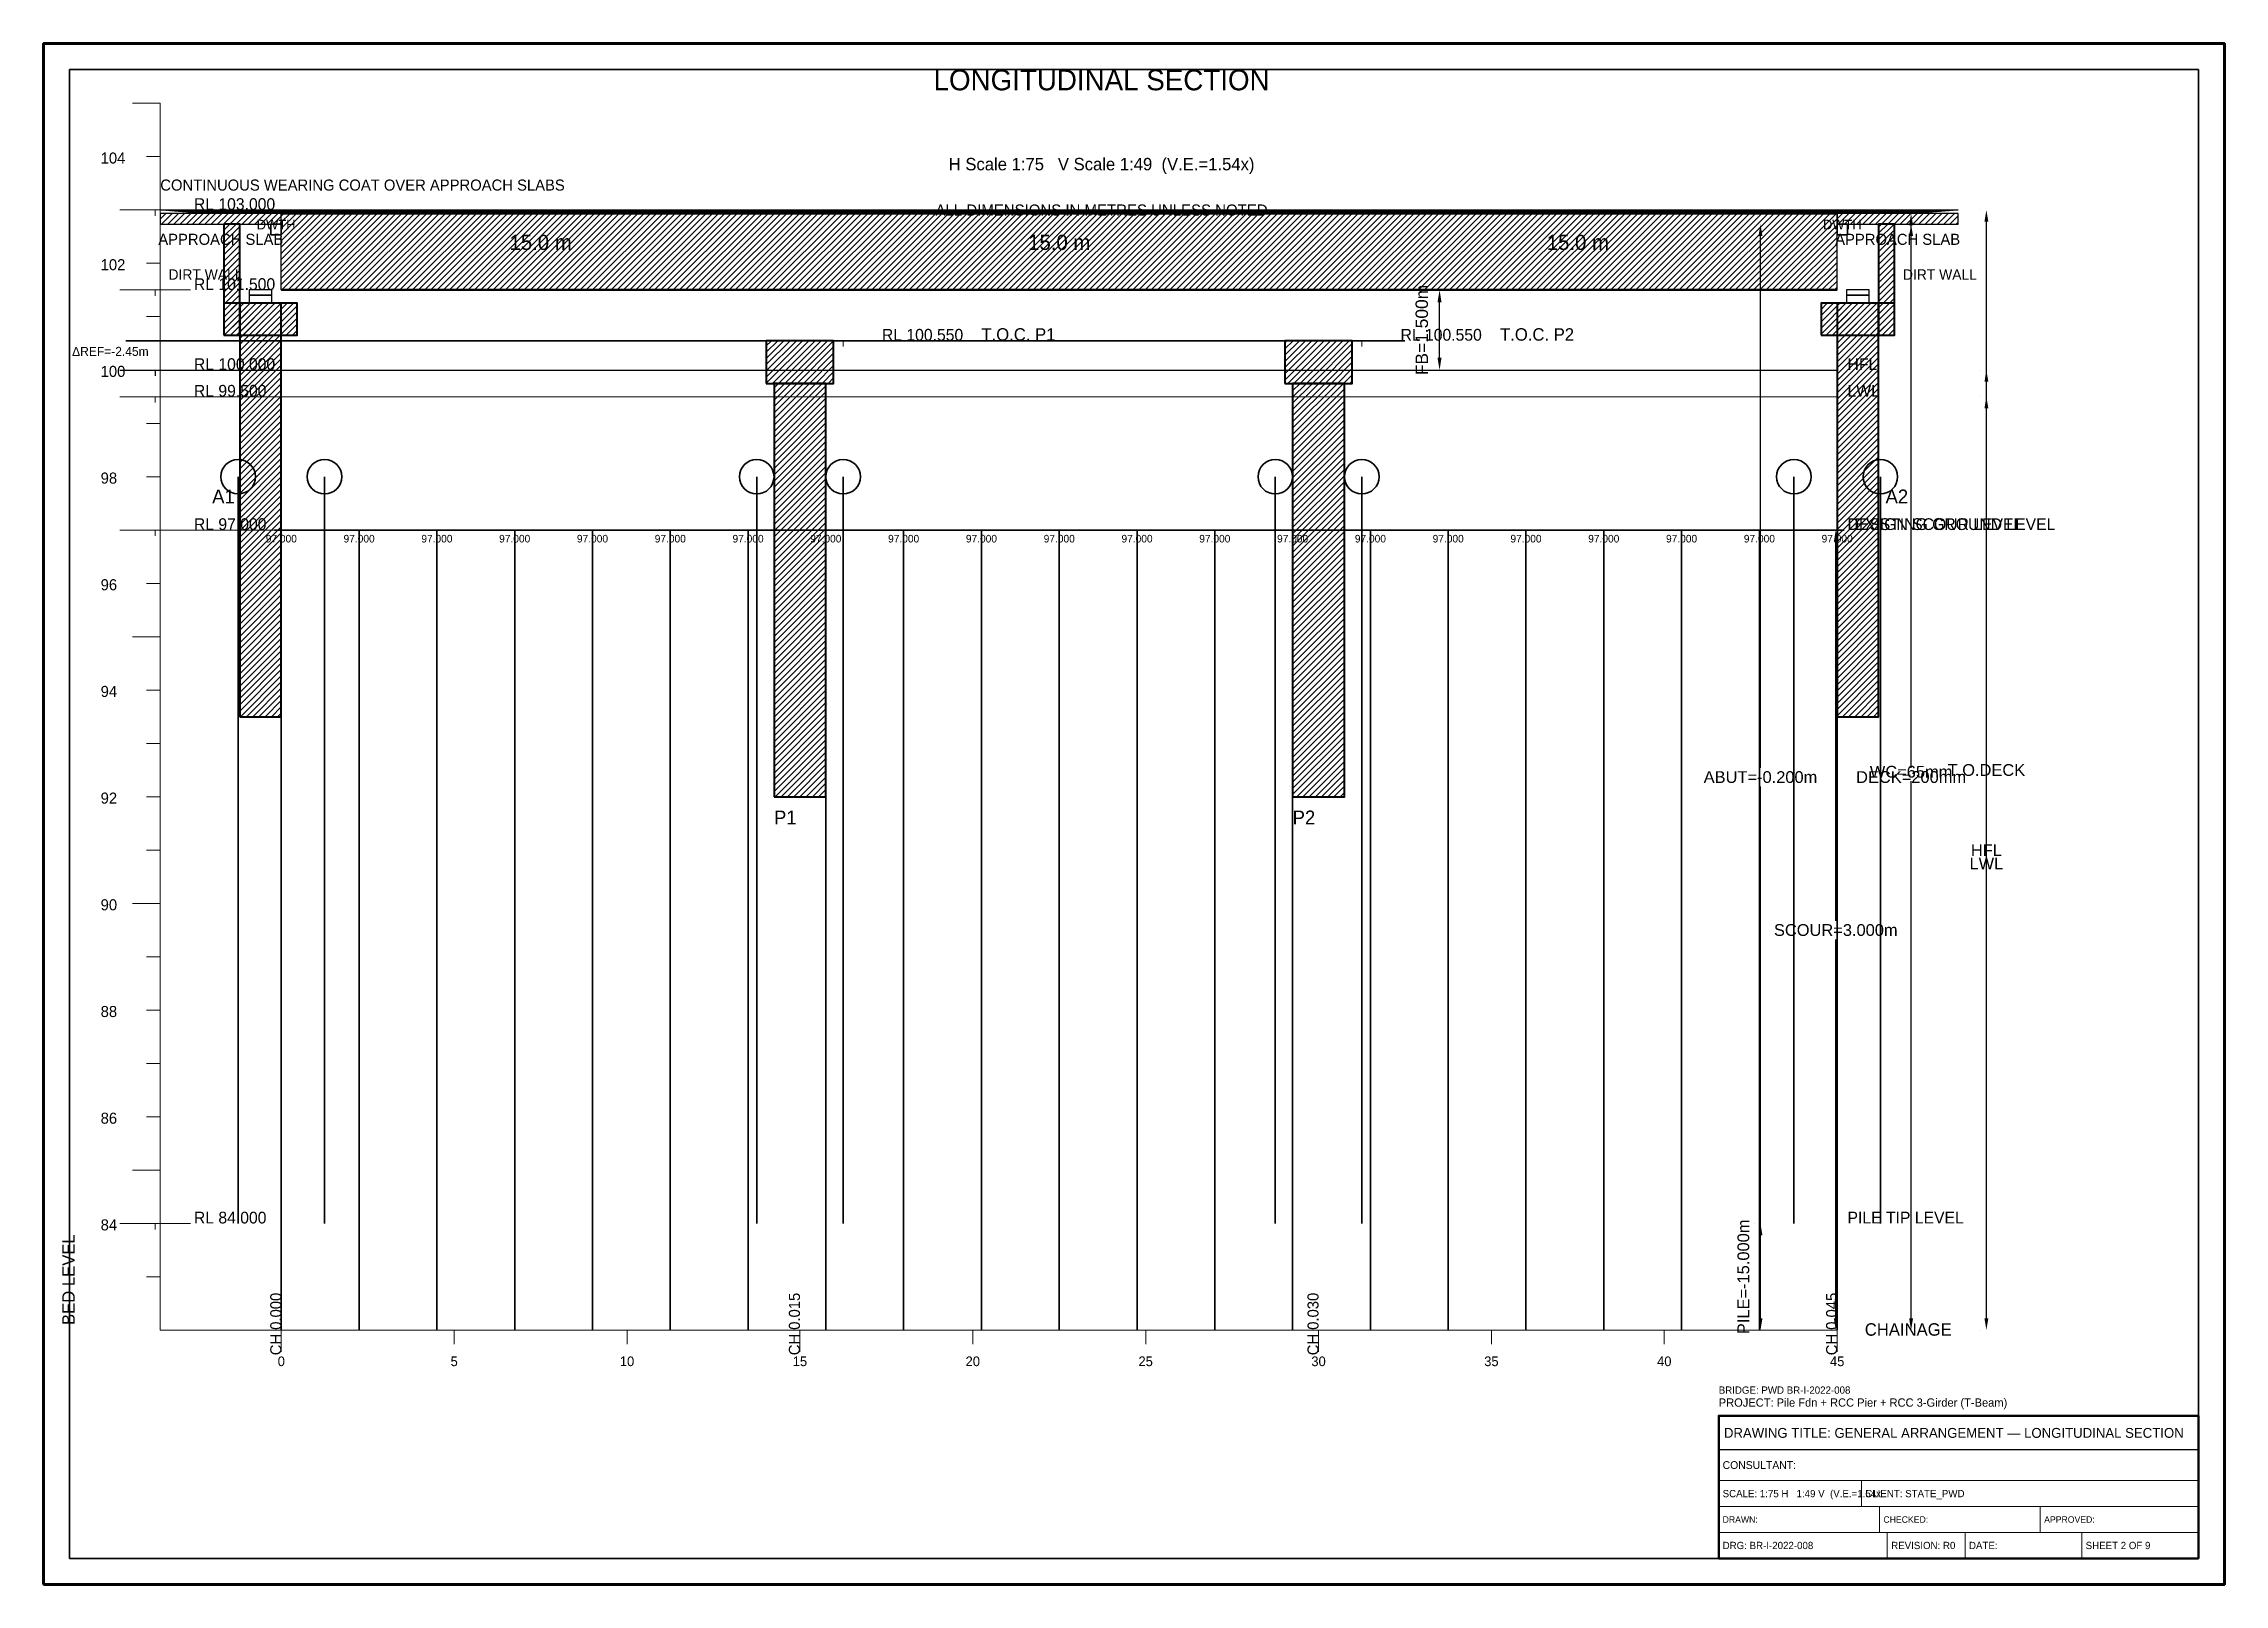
# Model space of a CAD drawing. Header units: metres. Extents: x 0 to 841, y 0 to 594.
import ezdxf
from ezdxf.enums import TextEntityAlignment as Align

# ---------------------------------------------------------------- set-up
doc = ezdxf.new("R2010")
doc.units = ezdxf.units.M
doc.linetypes.add('DASHED', pattern=[0.5, 0.375, -0.125])
doc.linetypes.add('DASHED2', pattern=[0.25, 0.1875, -0.0625])
for name, color, linetype, lineweight in [('ABUT-PROF', 4, 'Continuous', 50), ('BORDER-INNER', 7, 'Continuous', 35), ('BORDER-OUTER', 7, 'Continuous', 70), ('CIVIL-CHAINAGE', 7, 'Continuous', 18), ('CIVIL-GROUND', 3, 'Continuous', 35), ('CIVIL-HFL', 5, 'DASHED', 25), ('CIVIL-LWL', 4, 'DASHED', 18), ('CIVIL-ROAD', 7, 'Continuous', 25), ('CIVIL-SCOUR', 1, 'DASHED2', 18), ('DIM-CHAINAGE', 3, 'Continuous', 18), ('DIM-LEVEL', 3, 'Continuous', 18), ('DIM-LINEAR', 3, 'Continuous', 18), ('FOUND-PILE', 4, 'Continuous', 35), ('STRUC-HATCHING', 8, 'Continuous', 18), ('STRUC-SECTION', 2, 'Continuous', 35), ('SUB-ABUT', 3, 'Continuous', 35), ('SUB-BEARING', 5, 'Continuous', 25), ('SUB-DIRT-WALL', 3, 'Continuous', 35), ('SUB-PIER', 2, 'Continuous', 35), ('SUPER-DECK', 2, 'Continuous', 50), ('SUPER-WEARING', 8, 'Continuous', 25), ('TEXT-GENERAL', 7, 'Continuous', 18), ('TEXT-HEADER', 7, 'Continuous', 25), ('TEXT-LEVEL', 5, 'Continuous', 18), ('TEXT-SPEC', 7, 'Continuous', 13), ('TEXT-TITLE', 7, 'Continuous', 25), ('TITLEBLK-BOX', 7, 'Continuous', 50), ('TITLEBLK-TEXT', 7, 'Continuous', 18)]:
    doc.layers.add(name, color=color, linetype=linetype, lineweight=lineweight)
doc.styles.add('BRIDGE_STD', font='Arial.ttf')
doc.dimstyles.new('pmb100', dxfattribs={"dimtxt": 2.5, "dimasz": 0.9375, "dimexe": 2.5, "dimexo": 2.5, "dimtad": 0, "dimtih": 1, "dimdec": 0, "dimtxsty": 'BRIDGE_STD', "dimcen": 2.5, "dimazin": 3, "dimtfac": 1, "dimtmove": 0, "dimatfit": 3})

msp = doc.modelspace()

# ---------------------------------------------------------------- hatches: boundary and pattern name
at = {"layer": 'STRUC-HATCHING'}
h = msp.add_hatch(dxfattribs=at)
h.set_pattern_fill('ANSI31', scale=0.533333)
h.paths.add_polyline_path([(45, 524.42), (91.67, 524.42), (91.67, 528.53), (45, 528.53)])
h = msp.add_hatch(dxfattribs=at)
h.set_pattern_fill('ANSI31', scale=0.533333)
h.paths.add_polyline_path([(69.5, 481.54), (75.67, 481.54), (75.67, 524.42), (69.5, 524.42)])
h = msp.add_hatch(dxfattribs=at)
h.set_pattern_fill('ANSI31', scale=0.533333)
h.paths.add_polyline_path([(91.67, 499.02), (691.67, 499.02), (691.67, 528.53), (91.67, 528.53)])
h = msp.add_hatch(dxfattribs=at)
h.set_pattern_fill('ANSI31', scale=0.533333)
h.paths.add_polyline_path([(691.67, 524.42), (738.33, 524.42), (738.33, 528.53), (691.67, 528.53)])
h = msp.add_hatch(dxfattribs=at)
h.set_pattern_fill('ANSI31', scale=0.533333)
h.paths.add_polyline_path([(707.67, 481.54), (713.84, 481.54), (713.84, 524.42), (707.67, 524.42)])
h = msp.add_hatch(dxfattribs=at)
h.set_pattern_fill('ANSI31', scale=0.533333)
h.paths.add_polyline_path([(69.5, 481.54), (97.84, 481.54), (97.84, 493.88), (69.5, 493.88)])
h = msp.add_hatch(dxfattribs=at)
h.set_pattern_fill('ANSI31', scale=0.533333)
h.paths.add_polyline_path([(75.67, 334.5), (91.67, 334.5), (91.67, 493.88), (75.67, 493.88)])
h = msp.add_hatch(dxfattribs=at)
h.set_pattern_fill('ANSI31', scale=0.533333)
h.paths.add_polyline_path([(685.5, 481.54), (713.84, 481.54), (713.84, 493.88), (685.5, 493.88)])
h = msp.add_hatch(dxfattribs=at)
h.set_pattern_fill('ANSI31', scale=0.533333)
h.paths.add_polyline_path([(691.67, 334.5), (707.67, 334.5), (707.67, 493.88), (691.67, 493.88)])
h = msp.add_hatch(dxfattribs=at)
h.set_pattern_fill('ANSI31', scale=0.533333)
h.paths.add_polyline_path([(278.67, 463.03), (304.67, 463.03), (304.67, 479.48), (278.67, 479.48)])
h = msp.add_hatch(dxfattribs=at)
h.set_pattern_fill('ANSI31', scale=0.533333)
h.paths.add_polyline_path([(478.67, 463.03), (504.67, 463.03), (504.67, 479.48), (478.67, 479.48)])
h = msp.add_hatch(dxfattribs=at)
h.set_pattern_fill('ANSI31', scale=0.533333)
h.paths.add_polyline_path([(281.67, 303.65), (301.67, 303.65), (301.67, 463.03), (281.67, 463.03)])
h = msp.add_hatch(dxfattribs=at)
h.set_pattern_fill('ANSI31', scale=0.533333)
h.paths.add_polyline_path([(481.67, 303.65), (501.67, 303.65), (501.67, 463.03), (481.67, 463.03)])
at = {"layer": 'SUPER-WEARING'}
h = msp.add_hatch(dxfattribs=at)
h.set_pattern_fill('SOLID')
h.paths.add_polyline_path([(45, 529.87), (738.33, 529.87), (721, 528.53), (62.33, 528.53)])

# ---------------------------------------------------------------- linework, layer by layer
at = {"layer": 'ABUT-PROF', "lineweight": 35}
for points in [[(87.67, 520.31), (91.67, 520.31), (91.67, 524.42), (87.67, 524.42), (87.67, 520.31)], [(691.67, 520.31), (695.67, 520.31), (695.67, 524.42), (691.67, 524.42), (691.67, 520.31)]]:
    msp.add_lwpolyline(points, dxfattribs=at)
at = {"layer": 'BORDER-INNER'}
msp.add_lwpolyline([(10, 10), (831, 10), (831, 584), (10, 584), (10, 10)], dxfattribs=at)
at = {"layer": 'BORDER-OUTER'}
msp.add_lwpolyline([(0, 0), (841, 0), (841, 594), (0, 594), (0, 0)], dxfattribs=at)
at = {"layer": 'CIVIL-CHAINAGE'}
for p, q in [((45, 98), (691.67, 98)), ((91.67, 98), (91.67, 92.67)), ((91.67, 96), (91.67, 89.6)), ((158.33, 98), (158.33, 92.67)), ((225, 98), (225, 92.67)), ((291.67, 98), (291.67, 92.67)), ((291.67, 96), (291.67, 89.6)), ((358.33, 98), (358.33, 92.67)), ((425, 98), (425, 92.67)), ((491.67, 98), (491.67, 92.67)), ((491.67, 96), (491.67, 89.6)), ((558.33, 98), (558.33, 92.67)), ((625, 98), (625, 92.67)), ((691.67, 98), (691.67, 92.67)), ((691.67, 96), (691.67, 89.6))]:
    msp.add_line(p, q, dxfattribs=at)
at = {"layer": 'CIVIL-GROUND', "color": 3}
for p, q in [((89, 406.48), (94.33, 406.48)), ((119, 406.48), (124.33, 406.48)), ((149, 406.48), (154.33, 406.48)), ((179, 406.48), (184.33, 406.48)), ((209, 406.48), (214.33, 406.48)), ((239, 406.48), (244.33, 406.48)), ((269, 406.48), (274.33, 406.48)), ((299, 406.48), (304.33, 406.48)), ((329, 406.48), (334.33, 406.48)), ((359, 406.48), (364.33, 406.48)), ((389, 406.48), (394.33, 406.48)), ((419, 406.48), (424.33, 406.48)), ((449, 406.48), (454.33, 406.48)), ((479, 406.48), (484.33, 406.48)), ((509, 406.48), (514.33, 406.48)), ((539, 406.48), (544.33, 406.48)), ((569, 406.48), (574.33, 406.48)), ((599, 406.48), (604.33, 406.48)), ((629, 406.48), (634.33, 406.48)), ((659, 406.48), (664.33, 406.48)), ((689, 406.48), (694.33, 406.48))]:
    msp.add_line(p, q, dxfattribs=at)
at = {"layer": 'CIVIL-GROUND', "color": 8, "linetype": 'DASHED2'}
for p, q in [((91.67, 406.48), (91.67, 98)), ((121.67, 406.48), (121.67, 98)), ((151.67, 406.48), (151.67, 98)), ((181.67, 406.48), (181.67, 98)), ((211.67, 406.48), (211.67, 98)), ((241.67, 406.48), (241.67, 98)), ((271.67, 406.48), (271.67, 98)), ((301.67, 406.48), (301.67, 98)), ((331.67, 406.48), (331.67, 98)), ((361.67, 406.48), (361.67, 98)), ((391.67, 406.48), (391.67, 98)), ((421.67, 406.48), (421.67, 98)), ((451.67, 406.48), (451.67, 98)), ((481.67, 406.48), (481.67, 98)), ((511.67, 406.48), (511.67, 98)), ((541.67, 406.48), (541.67, 98)), ((571.67, 406.48), (571.67, 98)), ((601.67, 406.48), (601.67, 98)), ((631.67, 406.48), (631.67, 98)), ((661.67, 406.48), (661.67, 98)), ((691.67, 406.48), (691.67, 98))]:
    msp.add_line(p, q, dxfattribs=at)
at = {"layer": 'CIVIL-GROUND', "color": 3}
msp.add_lwpolyline([(91.67, 406.48), (121.67, 406.48), (151.67, 406.48), (181.67, 406.48), (211.67, 406.48), (241.67, 406.48), (271.67, 406.48), (301.67, 406.48), (331.67, 406.48), (361.67, 406.48), (391.67, 406.48), (421.67, 406.48), (451.67, 406.48), (481.67, 406.48), (511.67, 406.48), (541.67, 406.48), (571.67, 406.48), (601.67, 406.48), (631.67, 406.48), (661.67, 406.48), (691.67, 406.48)], dxfattribs=at)
at = {"layer": 'CIVIL-HFL'}
for p, q in [((29.4, 468.17), (56.6, 468.17)), ((43, 468.17), (43, 465.91))]:
    msp.add_line(p, q, dxfattribs=at)
at = {"layer": 'CIVIL-HFL', "color": 5}
msp.add_line((45, 468.17), (691.67, 468.17), dxfattribs=at)
at = {"layer": 'CIVIL-LWL'}
for p, q in [((29.4, 457.89), (56.6, 457.89)), ((43, 457.89), (43, 455.62))]:
    msp.add_line(p, q, dxfattribs=at)
at = {"layer": 'CIVIL-LWL', "color": 4}
msp.add_line((45, 457.89), (691.67, 457.89), dxfattribs=at)
at = {"layer": 'CIVIL-ROAD', "lineweight": 25}
for points in [[(45, 524.42), (91.67, 524.42), (91.67, 528.53), (45, 528.53), (45, 524.42)], [(691.67, 524.42), (738.33, 524.42), (738.33, 528.53), (691.67, 528.53), (691.67, 524.42)]]:
    msp.add_lwpolyline(points, dxfattribs=at)
at = {"layer": 'CIVIL-SCOUR'}
for p, q in [((29.4, 406.48), (56.6, 406.48)), ((43, 406.48), (43, 404.21))]:
    msp.add_line(p, q, dxfattribs=at)
at = {"layer": 'CIVIL-SCOUR', "color": 1}
msp.add_line((45, 406.48), (691.67, 406.48), dxfattribs=at)
at = {"layer": 'DIM-LEVEL'}
for p, q in [((34.33, 571), (45, 571)), ((45, 98), (45, 571)), ((39.67, 550.43), (45, 550.43)), ((29.4, 529.87), (56.6, 529.87)), ((39.67, 529.87), (45, 529.87)), ((43, 529.87), (43, 527.6)), ((39.67, 509.3), (45, 509.3)), ((29.4, 499.02), (56.6, 499.02)), ((43, 499.02), (43, 496.76)), ((39.67, 488.74), (45, 488.74)), ((294.73, 479.48), (321.93, 479.48)), ((308.33, 479.48), (308.33, 477.22)), ((494.73, 479.48), (521.93, 479.48)), ((508.33, 479.48), (508.33, 477.22)), ((34.33, 468.17), (45, 468.17)), ((39.67, 447.61), (45, 447.61)), ((39.67, 427.04), (45, 427.04)), ((39.67, 406.48), (45, 406.48)), ((39.67, 385.91), (45, 385.91)), ((34.33, 365.35), (45, 365.35)), ((39.67, 344.78), (45, 344.78)), ((39.67, 324.22), (45, 324.22)), ((39.67, 303.65), (45, 303.65)), ((39.67, 283.09), (45, 283.09)), ((34.33, 262.52), (45, 262.52)), ((39.67, 241.96), (45, 241.96)), ((39.67, 221.39), (45, 221.39)), ((39.67, 200.83), (45, 200.83)), ((39.67, 180.26), (45, 180.26)), ((34.33, 159.7), (45, 159.7)), ((29.4, 139.13), (56.6, 139.13)), ((39.67, 139.13), (45, 139.13)), ((43, 139.13), (43, 136.86)), ((39.67, 118.57), (45, 118.57))]:
    msp.add_line(p, q, dxfattribs=at)
at = {"layer": 'FOUND-PILE', "lineweight": 35}
for p, q in [((75, 427.04), (75, 139.13)), ((108.33, 427.04), (108.33, 139.13)), ((275, 427.04), (275, 139.13)), ((308.33, 427.04), (308.33, 139.13)), ((475, 427.04), (475, 139.13)), ((508.33, 427.04), (508.33, 139.13)), ((675, 427.04), (675, 139.13)), ((708.33, 427.04), (708.33, 139.13))]:
    msp.add_line(p, q, dxfattribs=at)
at = {"layer": 'FOUND-PILE'}
for centre in [(75, 427.04), (108.33, 427.04), (275, 427.04), (308.33, 427.04), (475, 427.04), (508.33, 427.04), (675, 427.04), (708.33, 427.04)]:
    msp.add_circle(centre, 6.67, dxfattribs=at)
at = {"layer": 'STRUC-SECTION', "color": 8, "linetype": 'DASHED'}
for p in [(325, 479.48), (525, 479.48)]:
    msp.add_line(p, (31.67, 479.48), dxfattribs=at)
at = {"layer": 'SUB-ABUT', "lineweight": 30}
for points in [[(79.27, 493.88), (88.07, 493.88), (88.07, 496.97), (79.27, 496.97), (79.27, 493.88)], [(695.27, 493.88), (704.07, 493.88), (704.07, 496.97), (695.27, 496.97), (695.27, 493.88)]]:
    msp.add_lwpolyline(points, dxfattribs=at)
at = {"layer": 'SUB-ABUT', "lineweight": 40}
for points in [[(69.5, 481.54), (97.84, 481.54), (97.84, 493.88), (69.5, 493.88), (69.5, 481.54)], [(75.67, 334.5), (91.67, 334.5), (91.67, 493.88), (75.67, 493.88), (75.67, 334.5)], [(685.5, 481.54), (713.84, 481.54), (713.84, 493.88), (685.5, 493.88), (685.5, 481.54)], [(691.67, 334.5), (707.67, 334.5), (707.67, 493.88), (691.67, 493.88), (691.67, 334.5)]]:
    msp.add_lwpolyline(points, dxfattribs=at)
at = {"layer": 'SUB-BEARING', "lineweight": 30}
for points in [[(79.27, 496.97), (88.07, 496.97), (88.07, 499.02), (79.27, 499.02), (79.27, 496.97)], [(695.27, 496.97), (704.07, 496.97), (704.07, 499.02), (695.27, 499.02), (695.27, 496.97)]]:
    msp.add_lwpolyline(points, dxfattribs=at)
at = {"layer": 'SUB-DIRT-WALL', "lineweight": 40}
for points in [[(69.5, 481.54), (75.67, 481.54), (75.67, 524.42), (69.5, 524.42), (69.5, 481.54)], [(707.67, 481.54), (713.84, 481.54), (713.84, 524.42), (707.67, 524.42), (707.67, 481.54)]]:
    msp.add_lwpolyline(points, dxfattribs=at)
at = {"layer": 'SUB-PIER', "lineweight": 40}
for points in [[(278.67, 463.03), (304.67, 463.03), (304.67, 479.48), (278.67, 479.48), (278.67, 463.03)], [(478.67, 463.03), (504.67, 463.03), (504.67, 479.48), (478.67, 479.48), (478.67, 463.03)], [(281.67, 303.65), (301.67, 303.65), (301.67, 463.03), (281.67, 463.03), (281.67, 303.65)], [(481.67, 303.65), (501.67, 303.65), (501.67, 463.03), (481.67, 463.03), (481.67, 303.65)]]:
    msp.add_lwpolyline(points, dxfattribs=at)
at = {"layer": 'SUPER-DECK'}
for p, q in [((91.67, 528.53), (691.67, 528.53)), ((91.67, 499.02), (691.67, 499.02))]:
    msp.add_line(p, q, dxfattribs=at)
at = {"layer": 'SUPER-DECK', "lineweight": 25}
for p, q in [((91.67, 499.02), (91.67, 528.53)), ((691.67, 499.02), (691.67, 528.53))]:
    msp.add_line(p, q, dxfattribs=at)
at = {"layer": 'SUPER-WEARING', "lineweight": 25}
msp.add_lwpolyline([(45, 529.87), (738.33, 529.87), (721, 528.53), (62.33, 528.53), (45, 529.87)], dxfattribs=at)
at = {"layer": 'TITLEBLK-BOX', "lineweight": 50}
msp.add_lwpolyline([(646, 10), (831, 10), (831, 65), (646, 65), (646, 10)], dxfattribs=at)
at = {"layer": 'TITLEBLK-BOX', "lineweight": 30}
msp.add_lwpolyline([(646, 52), (831, 52), (831, 65), (646, 65), (646, 52)], dxfattribs=at)
at = {"layer": 'TITLEBLK-BOX', "lineweight": 18}
for points in [[(646, 40), (831, 40), (831, 52), (646, 52), (646, 40)], [(646, 30), (701, 30), (701, 40), (646, 40), (646, 30)], [(701, 30), (831, 30), (831, 40), (701, 40), (701, 30)], [(646, 20), (708, 20), (708, 30), (646, 30), (646, 20)], [(708, 20), (770, 20), (770, 30), (708, 30), (708, 20)], [(770, 20), (831, 20), (831, 30), (770, 30), (770, 20)], [(646, 10), (711, 10), (711, 20), (646, 20), (646, 10)], [(711, 10), (741, 10), (741, 20), (711, 20), (711, 10)], [(741, 10), (786, 10), (786, 20), (741, 20), (741, 10)], [(786, 10), (831, 10), (831, 20), (786, 20), (786, 10)]]:
    msp.add_lwpolyline(points, dxfattribs=at)

# ---------------------------------------------------------------- texts
at = {"layer": 'CIVIL-GROUND', "color": 3}
msp.add_text('EXISTING GROUND LEVEL', height=4.5333, dxfattribs=at).set_placement((698.33, 406.48))
at = {"layer": 'CIVIL-HFL', "color": 5}
msp.add_text('HFL', height=4.533, dxfattribs=at).set_placement((695.67, 468.17))
at = {"layer": 'CIVIL-LWL', "color": 4}
msp.add_text('LWL', height=4.533, dxfattribs=at).set_placement((695.67, 457.89))
at = {"layer": 'CIVIL-SCOUR', "color": 1}
msp.add_text('DESIGN SCOUR LEVEL', height=4.5333, dxfattribs=at).set_placement((695.67, 406.48))
at = {"layer": 'DIM-CHAINAGE'}
for s, p in [('CH 0.000', (91.67, 88.32)), ('CH 0.015', (291.67, 88.32)), ('CH 0.030', (491.67, 88.32)), ('CH 0.045', (691.67, 88.32))]:
    msp.add_text(s, height=4.267, rotation=90, dxfattribs=at).set_placement(p)
at = {"layer": 'TEXT-GENERAL'}
for p in [(191.67, 514.45), (391.67, 514.45), (591.67, 514.45)]:
    msp.add_text('15.0 m', height=5.867, dxfattribs=at).set_placement(p, align=Align.CENTER)
for s, height, p in [('A1', 5.333, (65, 416.76)), ('A2', 5.333, (710.33, 416.76)), ('P1', 5.333, (281.67, 292.99)), ('P2', 5.333, (481.67, 292.99)), ('PILE TIP LEVEL', 4.5333, (695.67, 139.13))]:
    msp.add_text(s, height=height, dxfattribs=at).set_placement(p)
at = {"layer": 'TEXT-HEADER'}
msp.add_text('LONGITUDINAL SECTION', height=8, dxfattribs=at).set_placement((408, 576), align=Align.CENTER)
for s, p in [('T.O.C. P1', (361.67, 479.48)), ('T.O.C. P2', (561.67, 479.48))]:
    msp.add_text(s, height=4.8, dxfattribs=at).set_placement(p)
at = {"layer": 'TEXT-LEVEL'}
for s, height, p in [('104', 4.267, (22, 547.77)), ('RL 103.000', 4.533, (57.96, 529.87)), ('102', 4.267, (22, 506.64)), ('RL 101.500', 4.533, (57.96, 499.02)), ('RL 100.550', 4.533, (323.29, 479.48)), ('RL 100.550', 4.533, (523.29, 479.48)), ('RL 100.000', 4.533, (57.96, 468.17)), ('100', 4.267, (22, 465.51)), ('RL 99.500', 4.533, (57.96, 457.89)), ('98', 4.267, (22, 424.38)), ('RL 97.000', 4.533, (57.96, 406.48)), ('96', 4.267, (22, 383.25)), ('94', 4.267, (22, 342.12)), ('92', 4.267, (22, 300.99)), ('90', 4.267, (22, 259.86)), ('88', 4.267, (22, 218.72)), ('86', 4.267, (22, 177.59)), ('RL 84.000', 4.533, (57.96, 139.13)), ('84', 4.267, (22, 136.46)), ('CHAINAGE', 4.8, (702.33, 95.87))]:
    msp.add_text(s, height=height, dxfattribs=at).set_placement(p)
at = {"layer": 'TEXT-LEVEL', "color": 8}
for p in [(91.67, 401.68), (121.67, 401.68), (151.67, 401.68), (181.67, 401.68), (211.67, 401.68), (241.67, 401.68), (271.67, 401.68), (301.67, 401.68), (331.67, 401.68), (361.67, 401.68), (391.67, 401.68), (421.67, 401.68), (451.67, 401.68), (481.67, 401.68), (511.67, 401.68), (541.67, 401.68), (571.67, 401.68), (601.67, 401.68), (631.67, 401.68), (661.67, 401.68), (691.67, 401.68)]:
    msp.add_text('97.000', height=2.933, dxfattribs=at).set_placement(p, align=Align.CENTER)
at = {"layer": 'TEXT-LEVEL'}
msp.add_text('BED LEVEL', height=4.8, rotation=90, dxfattribs=at).set_placement((12, 100))
for s, height, p in [('0', 3.73, (91.67, 84.13)), ('5', 3.73, (158.33, 84.13)), ('10', 3.733, (225, 84.13)), ('15', 3.733, (291.67, 84.13)), ('20', 3.733, (358.33, 84.13)), ('25', 3.733, (425, 84.13)), ('30', 3.733, (491.67, 84.13)), ('35', 3.733, (558.33, 84.13)), ('40', 3.733, (625, 84.13)), ('45', 3.733, (691.67, 84.13))]:
    msp.add_text(s, height=height, dxfattribs=at).set_placement(p, align=Align.CENTER)
at = {"layer": 'TEXT-SPEC'}
for s, height, p in [('H Scale 1:75   V Scale 1:49  (V.E.=1.54x)', 4.8, (408, 545.15)), ('APPROACH SLAB', 4.2667, (68.33, 516.42)), ('APPROACH SLAB', 4.2667, (715, 516.42))]:
    msp.add_text(s, height=height, dxfattribs=at).set_placement(p, align=Align.CENTER)
at = {"layer": 'TEXT-SPEC', "color": 8}
for s, height, p in [('CONTINUOUS WEARING COAT OVER APPROACH SLABS', 4.2667, (45, 537.34)), ('ΔREF=-2.45m', 3.4667, (11, 473.62)), ('ΔREF=-2.45m', 3.4667, (11, 473.62))]:
    msp.add_text(s, height=height, dxfattribs=at).set_placement(p)
msp.add_text('ALL DIMENSIONS IN METRES UNLESS NOTED', height=4.32, dxfattribs=at).set_placement((408, 527.67), align=Align.CENTER)
at = {"layer": 'TEXT-SPEC', "color": 4}
for p in [(89.67, 522.36), (693.67, 522.36)]:
    msp.add_text('DWTH', height=3.733, dxfattribs=at).set_placement(p, align=Align.CENTER)
at = {"layer": 'TEXT-SPEC'}
for p in [(48.16, 502.98), (717.04, 502.98)]:
    msp.add_text('DIRT WALL', height=4, dxfattribs=at).set_placement(p)
at = {"layer": 'TEXT-TITLE'}
for s, height, p in [('PROJECT: Pile Fdn + RCC Pier + RCC 3-Girder (T-Beam)', 3.2, (646, 68.5)), ('DRAWING TITLE: GENERAL ARRANGEMENT — LONGITUDINAL SECTION', 3.8, (648, 56.5))]:
    msp.add_text(s, height=height, dxfattribs=at).set_placement(p)
at = {"layer": 'TITLEBLK-TEXT'}
for s, height, p in [('BRIDGE: PWD BR-I-2022-008', 2.8, (646, 73.5)), ('CONSULTANT: ', 3, (647.5, 44.5)), ('SCALE: 1:75 H   1:49 V  (V.E.=1.54x', 2.8, (647.5, 33.6)), ('CLIENT: STATE_PWD', 2.8, (702.5, 33.6)), ('DRAWN: ', 2.5, (647.5, 23.75)), ('CHECKED: ', 2.5, (709.5, 23.75)), ('APPROVED: ', 2.5, (771.5, 23.75)), ('DRG: BR-I-2022-008', 2.8, (647.5, 13.6)), ('REVISION: R0', 2.8, (712.5, 13.6)), ('DATE: ', 2.8, (742.5, 13.6)), ('SHEET 2 OF 9', 2.8, (787.5, 13.6))]:
    msp.add_text(s, height=height, dxfattribs=at).set_placement(p)

# ---------------------------------------------------------------- dimensions: what is measured, and where the dimension line sits
at = {"layer": 'DIM-LINEAR'}
for base, p1, p2, text, override in [((749.22, 98), (749.22, 98), (749.22, 529.87), 'T.O.DECK', {"dimtxt": 4.533333, "dimasz": 4.533333, "dimgap": 1.813333, "dimclrt": 3}), ((662.1, 98), (662.1, 98), (662.1, 524.42), 'ABUT=-0.200m', {"dimtxt": 4.533333, "dimasz": 4.533333, "dimgap": 1.813333, "dimclrt": 3}), ((720.18, 98), (720.18, 98), (720.18, 524.42), 'DECK=200mm', {"dimtxt": 4.533333, "dimasz": 4.533333, "dimgap": 1.813333, "dimclrt": 3}), ((720.18, 98), (720.18, 98), (720.18, 528.53), 'WC=65mm', {"dimtxt": 4.533333, "dimasz": 4.533333, "dimgap": 1.813333, "dimclrt": 3}), ((538.33, 468.17), (511.67, 468.17), (511.67, 499.02), 'FB=1.500m', {"dimtxt": 4.8, "dimasz": 4.8, "dimgap": 1.92, "dimclrt": 3}), ((749.22, 98), (749.22, 98), (749.22, 468.17), 'HFL', {"dimtxt": 4.533333, "dimasz": 4.533333, "dimgap": 1.813333, "dimclrt": 3}), ((749.22, 98), (749.22, 98), (749.22, 457.89), 'LWL', {"dimtxt": 4.533333, "dimasz": 4.533333, "dimgap": 1.813333, "dimclrt": 3}), ((691.14, 98), (691.14, 98), (691.14, 406.48), 'SCOUR=3.000m', {"dimtxt": 4.533333, "dimasz": 4.533333, "dimgap": 1.813333, "dimclrt": 3}), ((662.1, 98), (662.1, 98), (662.1, 139.13), 'PILE=-15.000m', {"dimtxt": 4.533333, "dimasz": 4.533333, "dimgap": 1.813333, "dimclrt": 3})]:
    msp.add_linear_dim(base=base, p1=p1, p2=p2, angle=90, text=text, dimstyle='pmb100', override=override, dxfattribs=at).render()

doc.saveas('drawing.dxf')
